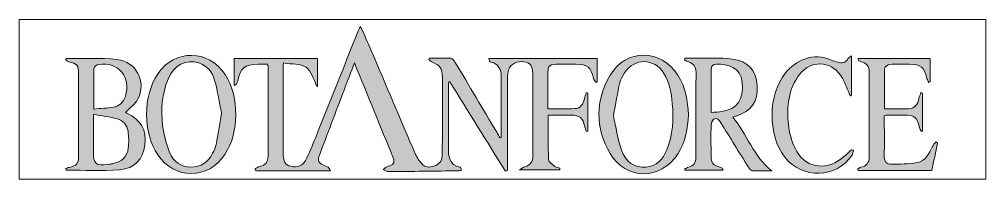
# Model space of a CAD drawing. Extents: x 5.6 to 13.6, y 4.73 to 6.06.
import ezdxf

# ---------------------------------------------------------------- set-up
doc = ezdxf.new("R2010")
doc.units = 0
doc.header["$MEASUREMENT"] = 0
doc.layers.add('Layer 1', color=7, linetype='Continuous', lineweight=0)

msp = doc.modelspace()

# ---------------------------------------------------------------- hatches: boundary and pattern name
at = {"layer": 'Layer 1', "true_color": 0x000000, "transparency": 33554687}
h = msp.add_hatch(color=18, dxfattribs=at)
h.dxf.hatch_style = 2
edge = h.paths.add_edge_path()
edge.add_spline(control_points=[(7.6543, 5.6901), (7.6278, 5.6901), (7.6029, 5.6905), (7.5781, 5.6901), (7.4648, 5.6879), (7.4331, 5.661), (7.4079, 5.5493), (7.4046, 5.5346), (7.3948, 5.5213), (7.3779, 5.5137), (7.3779, 5.5878), (7.3779, 5.6619), (7.3779, 5.7382), (7.6102, 5.7382), (7.8362, 5.7382), (8.0676, 5.7382), (8.0676, 5.662), (8.0676, 5.5873), (8.0676, 5.5026), (8.0345, 5.5641), (8.0183, 5.6346), (7.9746, 5.6642), (7.9278, 5.6958), (7.855, 5.6888), (7.7863, 5.6999), (7.7848, 5.6721), (7.7832, 5.6563), (7.7832, 5.6405), (7.7831, 5.4221), (7.7831, 5.2037), (7.7832, 4.9853), (7.7832, 4.9687), (7.7844, 4.952), (7.7852, 4.9354), (7.7874, 4.8924), (7.7986, 4.8574), (7.8486, 4.8469), (7.8986, 4.8364), (7.9455, 4.8488), (7.9689, 4.8942), (8.0009, 4.9562), (8.0272, 5.0212), (8.0533, 5.086), (8.1701, 5.3763), (8.286, 5.667), (8.4024, 5.9575), (8.4071, 5.9692), (8.4139, 5.9801), (8.4251, 6.0018), (8.4564, 5.9314), (8.4845, 5.8704), (8.5109, 5.8087), (8.6338, 5.5209), (8.7559, 5.2328), (8.8797, 4.9453), (8.8912, 4.9186), (8.9101, 4.8942), (8.9291, 4.8716), (8.9568, 4.8386), (8.9926, 4.8348), (9.0328, 4.8484), (9.0739, 4.8624), (9.0978, 4.8899), (9.0997, 4.9323), (9.1024, 4.9939), (9.102, 5.0556), (9.1021, 5.1173), (9.1023, 5.2723), (9.1022, 5.4274), (9.1021, 5.5824), (9.1021, 5.6558), (9.0827, 5.6834), (9.0151, 5.7089), (9.0058, 5.7124), (8.9984, 5.7212), (8.9902, 5.7275), (8.9919, 5.7317), (8.9936, 5.736), (8.9953, 5.7402), (9.0546, 5.7402), (9.1142, 5.7424), (9.1733, 5.7386), (9.1862, 5.7378), (9.2008, 5.7177), (9.2093, 5.7034), (9.3241, 5.512), (9.4378, 5.32), (9.5519, 5.1282), (9.5612, 5.1125), (9.5712, 5.0973), (9.5809, 5.0818), (9.5845, 5.0843), (9.589, 5.0859), (9.589, 5.0875), (9.5895, 5.2542), (9.5902, 5.4209), (9.5894, 5.5876), (9.5891, 5.6457), (9.5687, 5.6918), (9.5051, 5.7073), (9.4957, 5.7096), (9.4884, 5.7205), (9.4855, 5.7371), (9.7828, 5.7371), (10.0801, 5.7371), (10.3833, 5.7371), (10.3833, 5.6736), (10.3833, 5.6096), (10.3833, 5.5457), (10.3805, 5.5432), (10.3777, 5.5407), (10.3749, 5.5382), (10.3673, 5.5497), (10.3558, 5.5602), (10.3527, 5.5727), (10.3295, 5.6678), (10.3059, 5.6882), (10.209, 5.6898), (10.1456, 5.6908), (10.0821, 5.6924), (10.019, 5.6885), (10.0037, 5.6875), (9.9771, 5.6667), (9.9767, 5.6543), (9.9734, 5.5448), (9.9748, 5.4352), (9.9748, 5.3223), (10.0519, 5.3223), (10.1248, 5.3197), (10.1975, 5.3232), (10.2457, 5.3255), (10.2693, 5.3595), (10.2781, 5.4052), (10.2813, 5.422), (10.2882, 5.4379), (10.2934, 5.4543), (10.298, 5.453), (10.3026, 5.4518), (10.3072, 5.4506), (10.3072, 5.3465), (10.3072, 5.2424), (10.3072, 5.1383), (10.3031, 5.1372), (10.2991, 5.136), (10.295, 5.1349), (10.2901, 5.148), (10.2834, 5.1607), (10.2806, 5.1742), (10.2653, 5.2471), (10.2393, 5.2692), (10.164, 5.2699), (10.1027, 5.2703), (10.0414, 5.27), (9.9793, 5.27), (9.9793, 5.1444), (9.9768, 5.0233), (9.9817, 4.9024), (9.9826, 4.8824), (10.0142, 4.862), (10.0345, 4.8453), (10.0451, 4.8366), (10.062, 4.8356), (10.076, 4.8311), (10.0753, 4.8266), (10.0746, 4.8221), (10.0739, 4.8175), (9.968, 4.8175), (9.862, 4.8175), (9.7403, 4.8175), (9.7618, 4.8307), (9.772, 4.8408), (9.784, 4.8437), (9.8323, 4.8555), (9.8515, 4.8857), (9.8514, 4.9344), (9.8506, 5.1611), (9.8515, 5.3878), (9.8507, 5.6146), (9.8505, 5.6762), (9.8294, 5.7013), (9.7774, 5.7101), (9.7234, 5.7192), (9.6664, 5.6912), (9.6506, 5.6442), (9.6434, 5.6227), (9.6411, 5.5986), (9.641, 5.5756), (9.6403, 5.3389), (9.6404, 5.1021), (9.6403, 4.8654), (9.6403, 4.8478), (9.6403, 4.8302), (9.6403, 4.8126), (9.6348, 4.8105), (9.6293, 4.8084), (9.6238, 4.8062), (9.4705, 5.0527), (9.3172, 5.2991), (9.1638, 5.5455), (9.1608, 5.5446), (9.1577, 5.5437), (9.1546, 5.5428), (9.1538, 5.5288), (9.1523, 5.5148), (9.1523, 5.5008), (9.1521, 5.3357), (9.1523, 5.1707), (9.1521, 5.0056), (9.152, 4.9309), (9.1562, 4.8592), (9.2496, 4.8387), (9.2542, 4.8377), (9.2564, 4.8261), (9.2619, 4.8151), (9.2503, 4.8128), (9.2429, 4.8101), (9.2356, 4.81), (9.0426, 4.8074), (8.8497, 4.8046), (8.6568, 4.8034), (8.6419, 4.8033), (8.6269, 4.8144), (8.6119, 4.8203), (8.6253, 4.8295), (8.6376, 4.8436), (8.6524, 4.847), (8.6932, 4.8564), (8.7115, 4.8761), (8.6945, 4.9179), (8.5901, 5.1735), (8.4855, 5.429), (8.3746, 5.7003), (8.3464, 5.6273), (8.3235, 5.5685), (8.301, 5.5095), (8.2323, 5.329), (8.1639, 5.1484), (8.0949, 4.968), (8.0624, 4.883), (8.0657, 4.8761), (8.1514, 4.8436), (8.1612, 4.8399), (8.1662, 4.8232), (8.1758, 4.8089), (7.9628, 4.8089), (7.7604, 4.8089), (7.5581, 4.8089), (7.5562, 4.8143), (7.5544, 4.8198), (7.5525, 4.8252), (7.5652, 4.8323), (7.5771, 4.8431), (7.5907, 4.8459), (7.6373, 4.8557), (7.6596, 4.8838), (7.6597, 4.9301), (7.6598, 5.1785), (7.6597, 5.4269), (7.6595, 5.6753), (7.6595, 5.6783), (7.6574, 5.6813), (7.6543, 5.6901)], knot_values=[0, 0, 0, 0, 1, 1, 1, 2, 2, 2, 3, 3, 3, 4, 4, 4, 5, 5, 5, 6, 6, 6, 7, 7, 7, 8, 8, 8, 9, 9, 9, 10, 10, 10, 11, 11, 11, 12, 12, 12, 13, 13, 13, 14, 14, 14, 15, 15, 15, 16, 16, 16, 17, 17, 17, 18, 18, 18, 19, 19, 19, 20, 20, 20, 21, 21, 21, 22, 22, 22, 23, 23, 23, 24, 24, 24, 25, 25, 25, 26, 26, 26, 27, 27, 27, 28, 28, 28, 29, 29, 29, 30, 30, 30, 31, 31, 31, 32, 32, 32, 33, 33, 33, 34, 34, 34, 35, 35, 35, 36, 36, 36, 37, 37, 37, 38, 38, 38, 39, 39, 39, 40, 40, 40, 41, 41, 41, 42, 42, 42, 43, 43, 43, 44, 44, 44, 45, 45, 45, 46, 46, 46, 47, 47, 47, 48, 48, 48, 49, 49, 49, 50, 50, 50, 51, 51, 51, 52, 52, 52, 53, 53, 53, 54, 54, 54, 55, 55, 55, 56, 56, 56, 57, 57, 57, 58, 58, 58, 59, 59, 59, 60, 60, 60, 61, 61, 61, 62, 62, 62, 63, 63, 63, 64, 64, 64, 65, 65, 65, 66, 66, 66, 67, 67, 67, 68, 68, 68, 69, 69, 69, 70, 70, 70, 71, 71, 71, 72, 72, 72, 73, 73, 73, 74, 74, 74, 75, 75, 75, 76, 76, 76, 77, 77, 77, 78, 78, 78, 79, 79, 79, 80, 80, 80, 81, 81, 81, 82, 82, 82, 83, 83, 83, 84, 84, 84, 85, 85, 85, 86, 86, 86, 87, 87, 87, 87], degree=3, periodic=0)
h = msp.add_hatch(color=18, dxfattribs=at)
h.dxf.hatch_style = 2
edge = h.paths.add_edge_path()
edge.add_spline(control_points=[(7.2735, 5.2854), (7.2562, 5.3711), (7.2423, 5.4664), (7.2166, 5.5585), (7.1983, 5.624), (7.1548, 5.6767), (7.086, 5.7001), (6.9808, 5.7359), (6.8799, 5.6841), (6.8313, 5.5663), (6.7806, 5.4434), (6.7691, 5.3137), (6.7866, 5.1837), (6.7968, 5.1072), (6.8166, 5.0301), (6.8453, 4.9585), (6.8749, 4.8845), (6.9366, 4.8412), (7.021, 4.8405), (7.1052, 4.8399), (7.1621, 4.8833), (7.2001, 4.9546), (7.2125, 4.978), (7.2253, 5.0026), (7.2302, 5.0282), (7.2459, 5.1095), (7.258, 5.1915), (7.2735, 5.2854)], knot_values=[0, 0, 0, 0, 1, 1, 1, 2, 2, 2, 3, 3, 3, 4, 4, 4, 5, 5, 5, 6, 6, 6, 7, 7, 7, 8, 8, 8, 9, 9, 9, 9], degree=3, periodic=0)
edge = h.paths.add_edge_path()
edge.add_spline(control_points=[(7.392, 5.27), (7.3901, 5.1547), (7.3673, 5.0434), (7.3017, 4.9443), (7.1638, 4.7359), (6.8852, 4.7348), (6.7453, 4.9417), (6.6227, 5.1229), (6.6233, 5.4306), (6.7465, 5.6106), (6.8875, 5.8164), (7.1664, 5.8137), (7.3029, 5.6045), (7.3687, 5.5036), (7.3912, 5.3904), (7.392, 5.27)], knot_values=[0, 0, 0, 0, 1, 1, 1, 2, 2, 2, 3, 3, 3, 4, 4, 4, 5, 5, 5, 5], degree=3, periodic=0)
h = msp.add_hatch(color=18, dxfattribs=at)
h.dxf.hatch_style = 2
edge = h.paths.add_edge_path()
edge.add_spline(control_points=[(10.5183, 5.2651), (10.5388, 5.1737), (10.5529, 5.0745), (10.5842, 4.981), (10.6176, 4.8811), (10.6952, 4.8343), (10.7853, 4.8409), (10.8764, 4.8476), (10.9289, 4.9051), (10.9608, 4.9836), (11.0109, 5.1067), (11.0169, 5.236), (11.0057, 5.3666), (10.9983, 5.4533), (10.9839, 5.5388), (10.9365, 5.6141), (10.8563, 5.7415), (10.6934, 5.7441), (10.6098, 5.6189), (10.5934, 5.5943), (10.5777, 5.5668), (10.5713, 5.5385), (10.5518, 5.4513), (10.5369, 5.3632), (10.5183, 5.2651)], knot_values=[0, 0, 0, 0, 1, 1, 1, 2, 2, 2, 3, 3, 3, 4, 4, 4, 5, 5, 5, 6, 6, 6, 7, 7, 7, 8, 8, 8, 8], degree=3, periodic=0)
edge = h.paths.add_edge_path()
edge.add_spline(control_points=[(11.1395, 5.2736), (11.134, 5.1585), (11.1148, 5.0497), (11.0533, 4.9522), (10.9144, 4.7319), (10.6211, 4.7289), (10.4901, 4.9538), (10.3667, 5.1655), (10.3671, 5.3885), (10.4917, 5.5995), (10.6226, 5.8213), (10.9142, 5.8175), (11.0524, 5.5998), (11.1161, 5.4995), (11.1349, 5.3872), (11.1395, 5.2736)], knot_values=[0, 0, 0, 0, 1, 1, 1, 2, 2, 2, 3, 3, 3, 4, 4, 4, 5, 5, 5, 5], degree=3, periodic=0)
h = msp.add_hatch(color=18, dxfattribs=at)
h.dxf.hatch_style = 2
edge = h.paths.add_edge_path()
edge.add_spline(control_points=[(12.5046, 4.9804), (12.5014, 4.9669), (12.5018, 4.9509), (12.4945, 4.9402), (12.363, 4.7471), (12.0825, 4.7385), (11.9372, 4.9225), (11.7932, 5.1049), (11.797, 5.439), (11.9436, 5.6194), (12.0249, 5.7194), (12.1754, 5.7925), (12.3229, 5.7235), (12.3394, 5.7158), (12.3575, 5.7117), (12.375, 5.7063), (12.4105, 5.6951), (12.4406, 5.6985), (12.4597, 5.7359), (12.4632, 5.7427), (12.4727, 5.7463), (12.49, 5.7593), (12.49, 5.6426), (12.49, 5.5373), (12.49, 5.432), (12.4864, 5.4308), (12.4827, 5.4295), (12.4791, 5.4283), (12.4733, 5.4419), (12.468, 5.4556), (12.4618, 5.469), (12.4415, 5.5125), (12.4267, 5.5599), (12.3995, 5.5986), (12.3137, 5.7203), (12.1493, 5.7245), (12.0591, 5.6061), (11.9659, 5.4836), (11.9524, 5.3386), (11.9668, 5.1921), (11.9734, 5.1257), (11.9928, 5.0572), (12.0216, 4.9969), (12.0974, 4.8383), (12.2662, 4.8027), (12.4059, 4.9103), (12.4348, 4.9325), (12.4608, 4.9585), (12.4881, 4.9828), (12.4936, 4.982), (12.4991, 4.9812), (12.5046, 4.9804)], knot_values=[0, 0, 0, 0, 1, 1, 1, 2, 2, 2, 3, 3, 3, 4, 4, 4, 5, 5, 5, 6, 6, 6, 7, 7, 7, 8, 8, 8, 9, 9, 9, 10, 10, 10, 11, 11, 11, 12, 12, 12, 13, 13, 13, 14, 14, 14, 15, 15, 15, 16, 16, 16, 17, 17, 17, 17], degree=3, periodic=0)
h = msp.add_hatch(color=18, dxfattribs=at)
h.dxf.hatch_style = 2
edge = h.paths.add_edge_path()
edge.add_spline(control_points=[(6.2161, 5.3196), (6.2732, 5.3247), (6.3263, 5.326), (6.378, 5.3351), (6.4266, 5.3438), (6.4623, 5.3745), (6.4778, 5.4231), (6.5287, 5.5827), (6.4215, 5.7119), (6.2562, 5.6884), (6.2415, 5.6863), (6.2182, 5.6666), (6.2178, 5.6545), (6.2148, 5.5453), (6.2161, 5.436), (6.2161, 5.3196)], knot_values=[0, 0, 0, 0, 1, 1, 1, 2, 2, 2, 3, 3, 3, 4, 4, 4, 5, 5, 5, 5], degree=3, periodic=0)
edge = h.paths.add_edge_path()
edge.add_spline(control_points=[(6.2135, 5.2754), (6.2135, 5.166), (6.2135, 5.0681), (6.2135, 4.9703), (6.2136, 4.8641), (6.2299, 4.8497), (6.3366, 4.8622), (6.3481, 4.8635), (6.3595, 4.8664), (6.371, 4.8684), (6.445, 4.881), (6.493, 4.923), (6.5022, 4.998), (6.5078, 5.0434), (6.5063, 5.0908), (6.4997, 5.1361), (6.4922, 5.1873), (6.4586, 5.2263), (6.4091, 5.2396), (6.3477, 5.2561), (6.2836, 5.2631), (6.2135, 5.2754)], knot_values=[0, 0, 0, 0, 1, 1, 1, 2, 2, 2, 3, 3, 3, 4, 4, 4, 5, 5, 5, 6, 6, 6, 7, 7, 7, 7], degree=3, periodic=0)
edge = h.paths.add_edge_path()
edge.add_spline(control_points=[(5.9836, 4.8264), (5.993, 4.8305), (6.0021, 4.8363), (6.0119, 4.8385), (6.0755, 4.853), (6.0901, 4.8679), (6.0904, 4.9332), (6.0914, 5.1582), (6.0914, 5.3832), (6.0907, 5.6082), (6.0905, 5.6832), (6.0807, 5.6928), (6.0049, 5.7119), (5.997, 5.7139), (5.9905, 5.7211), (5.9835, 5.7258), (5.9871, 5.7321), (5.9886, 5.7371), (5.9902, 5.7371), (6.1297, 5.7355), (6.2703, 5.7433), (6.4086, 5.7291), (6.5683, 5.7128), (6.6534, 5.5473), (6.582, 5.4029), (6.5609, 5.3601), (6.5145, 5.3298), (6.4783, 5.2923), (6.4766, 5.2931), (6.4828, 5.2896), (6.4893, 5.2866), (6.6091, 5.2296), (6.654, 5.1499), (6.6381, 5.0223), (6.6234, 4.905), (6.5577, 4.8287), (6.4285, 4.8181), (6.2823, 4.806), (6.1343, 4.8153), (5.9871, 4.8153), (5.9859, 4.819), (5.9847, 4.8227), (5.9836, 4.8264)], knot_values=[0, 0, 0, 0, 1, 1, 1, 2, 2, 2, 3, 3, 3, 4, 4, 4, 5, 5, 5, 6, 6, 6, 7, 7, 7, 8, 8, 8, 9, 9, 9, 10, 10, 10, 11, 11, 11, 12, 12, 12, 13, 13, 13, 14, 14, 14, 14], degree=3, periodic=0)
h = msp.add_hatch(color=18, dxfattribs=at)
h.dxf.hatch_style = 2
edge = h.paths.add_edge_path()
edge.add_spline(control_points=[(11.3272, 5.2902), (11.3613, 5.2939), (11.389, 5.2965), (11.4165, 5.3001), (11.5445, 5.3168), (11.5986, 5.3977), (11.5843, 5.5393), (11.5714, 5.6664), (11.465, 5.6919), (11.3706, 5.6899), (11.3425, 5.6893), (11.3273, 5.6752), (11.3273, 5.6469), (11.327, 5.5308), (11.3272, 5.4147), (11.3272, 5.2902)], knot_values=[0, 0, 0, 0, 1, 1, 1, 2, 2, 2, 3, 3, 3, 4, 4, 4, 5, 5, 5, 5], degree=3, periodic=0)
edge = h.paths.add_edge_path()
edge.add_spline(control_points=[(11.8306, 4.8093), (11.7764, 4.8093), (11.7221, 4.8074), (11.668, 4.8108), (11.656, 4.8115), (11.6424, 4.8291), (11.6343, 4.842), (11.5582, 4.9632), (11.4825, 5.0848), (11.4082, 5.2072), (11.3935, 5.2313), (11.3756, 5.2499), (11.3498, 5.236), (11.3367, 5.229), (11.3276, 5.2033), (11.3272, 5.1858), (11.3251, 5.1042), (11.3253, 5.0224), (11.3275, 4.9408), (11.3296, 4.8646), (11.3351, 4.86), (11.4083, 4.8374), (11.4154, 4.8352), (11.4212, 4.8291), (11.4261, 4.8156), (11.3213, 4.8156), (11.2165, 4.8156), (11.1117, 4.8156), (11.1103, 4.8183), (11.1088, 4.821), (11.1073, 4.8238), (11.1182, 4.8293), (11.1286, 4.8368), (11.1401, 4.84), (11.1808, 4.8515), (11.2016, 4.8776), (11.2016, 4.9199), (11.2017, 5.1549), (11.2015, 5.3898), (11.202, 5.6248), (11.2021, 5.6698), (11.1812, 5.6963), (11.1385, 5.7082), (11.1271, 5.7113), (11.117, 5.7189), (11.1063, 5.7244), (11.1076, 5.7298), (11.1088, 5.7351), (11.1101, 5.7405), (11.1407, 5.7405), (11.1713, 5.741), (11.2019, 5.7404), (11.3017, 5.7386), (11.4025, 5.7445), (11.5011, 5.7325), (11.6351, 5.7162), (11.7019, 5.6382), (11.7095, 5.5118), (11.7173, 5.3833), (11.6613, 5.3036), (11.5337, 5.2621), (11.5274, 5.26), (11.5211, 5.2583), (11.5057, 5.2538), (11.6233, 5.112), (11.6774, 4.9291), (11.8306, 4.8093)], knot_values=[0, 0, 0, 0, 1, 1, 1, 2, 2, 2, 3, 3, 3, 4, 4, 4, 5, 5, 5, 6, 6, 6, 7, 7, 7, 8, 8, 8, 9, 9, 9, 10, 10, 10, 11, 11, 11, 12, 12, 12, 13, 13, 13, 14, 14, 14, 15, 15, 15, 16, 16, 16, 17, 17, 17, 18, 18, 18, 19, 19, 19, 20, 20, 20, 21, 21, 21, 22, 22, 22, 22], degree=3, periodic=0)
h = msp.add_hatch(color=18, dxfattribs=at)
h.dxf.hatch_style = 2
edge = h.paths.add_edge_path()
edge.add_spline(control_points=[(12.7609, 5.2639), (12.7609, 5.1493), (12.7616, 5.0362), (12.7606, 4.923), (12.7602, 4.8845), (12.7825, 4.8642), (12.8146, 4.8643), (12.8873, 4.8646), (12.9613, 4.8649), (13.0325, 4.8777), (13.1009, 4.8899), (13.1314, 4.9507), (13.1589, 5.0092), (13.1656, 5.0235), (13.1774, 5.0354), (13.1869, 5.0484), (13.192, 5.0454), (13.1972, 5.0424), (13.2023, 5.0394), (13.1861, 4.9638), (13.1699, 4.8883), (13.1538, 4.8129), (12.9476, 4.8129), (12.7454, 4.8129), (12.5433, 4.8129), (12.5417, 4.8164), (12.5402, 4.8199), (12.5386, 4.8234), (12.5476, 4.829), (12.5559, 4.8378), (12.5655, 4.8396), (12.6116, 4.8483), (12.6359, 4.8744), (12.6359, 4.9218), (12.636, 5.155), (12.636, 5.3883), (12.6358, 5.6215), (12.6358, 5.6716), (12.6134, 5.7034), (12.5612, 5.7113), (12.553, 5.7125), (12.546, 5.7217), (12.5427, 5.7367), (12.741, 5.7367), (12.9393, 5.7367), (13.1415, 5.7367), (13.1415, 5.6719), (13.1415, 5.6081), (13.1415, 5.5443), (13.1377, 5.5428), (13.134, 5.5412), (13.1303, 5.5397), (13.124, 5.5516), (13.115, 5.5627), (13.112, 5.5754), (13.0898, 5.666), (13.0638, 5.688), (12.9705, 5.6898), (12.9155, 5.6908), (12.8603, 5.6927), (12.8057, 5.6884), (12.7902, 5.6872), (12.7639, 5.6663), (12.7635, 5.6537), (12.7602, 5.5443), (12.7616, 5.4348), (12.7616, 5.3219), (12.8318, 5.3219), (12.8981, 5.3197), (12.9641, 5.3226), (13.0152, 5.3249), (13.0386, 5.3598), (13.0475, 5.4074), (13.0506, 5.4237), (13.0581, 5.4391), (13.0635, 5.455), (13.0682, 5.4536), (13.073, 5.4523), (13.0777, 5.4509), (13.0777, 5.3466), (13.0777, 5.2423), (13.0777, 5.138), (13.0739, 5.1367), (13.07, 5.1354), (13.0661, 5.1341), (13.061, 5.1449), (13.0536, 5.1553), (13.051, 5.1667), (13.0304, 5.2548), (13.0123, 5.2697), (12.921, 5.2699), (12.8727, 5.27), (12.8243, 5.2695), (12.7761, 5.2691), (12.773, 5.2691), (12.77, 5.2671), (12.7609, 5.2639)], knot_values=[0, 0, 0, 0, 1, 1, 1, 2, 2, 2, 3, 3, 3, 4, 4, 4, 5, 5, 5, 6, 6, 6, 7, 7, 7, 8, 8, 8, 9, 9, 9, 10, 10, 10, 11, 11, 11, 12, 12, 12, 13, 13, 13, 14, 14, 14, 15, 15, 15, 16, 16, 16, 17, 17, 17, 18, 18, 18, 19, 19, 19, 20, 20, 20, 21, 21, 21, 22, 22, 22, 23, 23, 23, 24, 24, 24, 25, 25, 25, 26, 26, 26, 27, 27, 27, 28, 28, 28, 29, 29, 29, 30, 30, 30, 31, 31, 31, 32, 32, 32, 32], degree=3, periodic=0)

# ---------------------------------------------------------------- linework, layer by layer
at = {"layer": 'Layer 1'}
for points, knots in [([(5.6, 4.74), (5.6, 5.1798), (5.6, 5.6195), (5.6, 6.06), (8.2657, 6.06), (10.932, 6.06), (13.6, 6.06), (13.6, 5.6205), (13.6, 5.1802), (13.6, 4.74), (10.9339, 4.74), (8.2672, 4.74), (5.6, 4.74)], [0, 0, 0, 0, 1, 1, 1, 2, 2, 2, 3, 3, 3, 4, 4, 4, 4]), ([(7.6543, 5.6901), (7.6574, 5.6813), (7.6595, 5.6783), (7.6595, 5.6753), (7.6597, 5.4269), (7.6598, 5.1785), (7.6597, 4.9301), (7.6596, 4.8838), (7.6373, 4.8557), (7.5907, 4.8459), (7.5771, 4.8431), (7.5652, 4.8323), (7.5525, 4.8252), (7.5544, 4.8198), (7.5562, 4.8143), (7.5581, 4.8089), (7.7604, 4.8089), (7.9628, 4.8089), (8.1758, 4.8089), (8.1662, 4.8232), (8.1612, 4.8399), (8.1514, 4.8436), (8.0657, 4.8761), (8.0624, 4.883), (8.0949, 4.968), (8.1639, 5.1484), (8.2323, 5.329), (8.301, 5.5095), (8.3235, 5.5685), (8.3464, 5.6273), (8.3746, 5.7003), (8.4855, 5.429), (8.5901, 5.1735), (8.6945, 4.9179), (8.7115, 4.8761), (8.6932, 4.8564), (8.6524, 4.847), (8.6376, 4.8436), (8.6253, 4.8295), (8.6119, 4.8203), (8.6269, 4.8144), (8.6419, 4.8033), (8.6568, 4.8034), (8.8497, 4.8046), (9.0426, 4.8074), (9.2356, 4.81), (9.2429, 4.8101), (9.2503, 4.8128), (9.2619, 4.8151), (9.2564, 4.8261), (9.2542, 4.8377), (9.2496, 4.8387), (9.1562, 4.8592), (9.152, 4.9309), (9.1521, 5.0056), (9.1523, 5.1707), (9.1521, 5.3357), (9.1523, 5.5008), (9.1523, 5.5148), (9.1538, 5.5288), (9.1546, 5.5428), (9.1577, 5.5437), (9.1608, 5.5446), (9.1638, 5.5455), (9.3172, 5.2991), (9.4705, 5.0527), (9.6238, 4.8062), (9.6293, 4.8084), (9.6348, 4.8105), (9.6403, 4.8126), (9.6403, 4.8302), (9.6403, 4.8478), (9.6403, 4.8654), (9.6404, 5.1021), (9.6403, 5.3389), (9.641, 5.5756), (9.6411, 5.5986), (9.6434, 5.6227), (9.6506, 5.6442), (9.6664, 5.6912), (9.7234, 5.7192), (9.7774, 5.7101), (9.8294, 5.7013), (9.8505, 5.6762), (9.8507, 5.6146), (9.8515, 5.3878), (9.8506, 5.1611), (9.8514, 4.9344), (9.8515, 4.8857), (9.8323, 4.8555), (9.784, 4.8437), (9.772, 4.8408), (9.7618, 4.8307), (9.7403, 4.8175), (9.862, 4.8175), (9.968, 4.8175), (10.0739, 4.8175), (10.0746, 4.8221), (10.0753, 4.8266), (10.076, 4.8311), (10.062, 4.8356), (10.0451, 4.8366), (10.0345, 4.8453), (10.0142, 4.862), (9.9826, 4.8824), (9.9817, 4.9024), (9.9768, 5.0233), (9.9793, 5.1444), (9.9793, 5.27), (10.0414, 5.27), (10.1027, 5.2703), (10.164, 5.2699), (10.2393, 5.2692), (10.2653, 5.2471), (10.2806, 5.1742), (10.2834, 5.1607), (10.2901, 5.148), (10.295, 5.1349), (10.2991, 5.136), (10.3031, 5.1372), (10.3072, 5.1383), (10.3072, 5.2424), (10.3072, 5.3465), (10.3072, 5.4506), (10.3026, 5.4518), (10.298, 5.453), (10.2934, 5.4543), (10.2882, 5.4379), (10.2813, 5.422), (10.2781, 5.4052), (10.2693, 5.3595), (10.2457, 5.3255), (10.1975, 5.3232), (10.1248, 5.3197), (10.0519, 5.3223), (9.9748, 5.3223), (9.9748, 5.4352), (9.9734, 5.5448), (9.9767, 5.6543), (9.9771, 5.6667), (10.0037, 5.6875), (10.019, 5.6885), (10.0821, 5.6924), (10.1456, 5.6908), (10.209, 5.6898), (10.3059, 5.6882), (10.3295, 5.6678), (10.3527, 5.5727), (10.3558, 5.5602), (10.3673, 5.5497), (10.3749, 5.5382), (10.3777, 5.5407), (10.3805, 5.5432), (10.3833, 5.5457), (10.3833, 5.6096), (10.3833, 5.6736), (10.3833, 5.7371), (10.0801, 5.7371), (9.7828, 5.7371), (9.4855, 5.7371), (9.4884, 5.7205), (9.4957, 5.7096), (9.5051, 5.7073), (9.5687, 5.6918), (9.5891, 5.6457), (9.5894, 5.5876), (9.5902, 5.4209), (9.5895, 5.2542), (9.589, 5.0875), (9.589, 5.0859), (9.5845, 5.0843), (9.5809, 5.0818), (9.5712, 5.0973), (9.5612, 5.1125), (9.5519, 5.1282), (9.4378, 5.32), (9.3241, 5.512), (9.2093, 5.7034), (9.2008, 5.7177), (9.1862, 5.7378), (9.1733, 5.7386), (9.1142, 5.7424), (9.0546, 5.7402), (8.9953, 5.7402), (8.9936, 5.736), (8.9919, 5.7317), (8.9902, 5.7275), (8.9984, 5.7212), (9.0058, 5.7124), (9.0151, 5.7089), (9.0827, 5.6834), (9.1021, 5.6558), (9.1021, 5.5824), (9.1022, 5.4274), (9.1023, 5.2723), (9.1021, 5.1173), (9.102, 5.0556), (9.1024, 4.9939), (9.0997, 4.9323), (9.0978, 4.8899), (9.0739, 4.8624), (9.0328, 4.8484), (8.9926, 4.8348), (8.9568, 4.8386), (8.9291, 4.8716), (8.9101, 4.8942), (8.8912, 4.9186), (8.8797, 4.9453), (8.7559, 5.2328), (8.6338, 5.5209), (8.5109, 5.8087), (8.4845, 5.8704), (8.4564, 5.9314), (8.4251, 6.0018), (8.4139, 5.9801), (8.4071, 5.9692), (8.4024, 5.9575), (8.286, 5.667), (8.1701, 5.3763), (8.0533, 5.086), (8.0272, 5.0212), (8.0009, 4.9562), (7.9689, 4.8942), (7.9455, 4.8488), (7.8986, 4.8364), (7.8486, 4.8469), (7.7986, 4.8574), (7.7874, 4.8924), (7.7852, 4.9354), (7.7844, 4.952), (7.7832, 4.9687), (7.7832, 4.9853), (7.7831, 5.2037), (7.7831, 5.4221), (7.7832, 5.6405), (7.7832, 5.6563), (7.7848, 5.6721), (7.7863, 5.6999), (7.855, 5.6888), (7.9278, 5.6958), (7.9746, 5.6642), (8.0183, 5.6346), (8.0345, 5.5641), (8.0676, 5.5026), (8.0676, 5.5873), (8.0676, 5.662), (8.0676, 5.7382), (7.8362, 5.7382), (7.6102, 5.7382), (7.3779, 5.7382), (7.3779, 5.6619), (7.3779, 5.5878), (7.3779, 5.5137), (7.3948, 5.5213), (7.4046, 5.5346), (7.4079, 5.5493), (7.4331, 5.661), (7.4648, 5.6879), (7.5781, 5.6901), (7.6029, 5.6905), (7.6278, 5.6901), (7.6543, 5.6901)], [0, 0, 0, 0, 1, 1, 1, 2, 2, 2, 3, 3, 3, 4, 4, 4, 5, 5, 5, 6, 6, 6, 7, 7, 7, 8, 8, 8, 9, 9, 9, 10, 10, 10, 11, 11, 11, 12, 12, 12, 13, 13, 13, 14, 14, 14, 15, 15, 15, 16, 16, 16, 17, 17, 17, 18, 18, 18, 19, 19, 19, 20, 20, 20, 21, 21, 21, 22, 22, 22, 23, 23, 23, 24, 24, 24, 25, 25, 25, 26, 26, 26, 27, 27, 27, 28, 28, 28, 29, 29, 29, 30, 30, 30, 31, 31, 31, 32, 32, 32, 33, 33, 33, 34, 34, 34, 35, 35, 35, 36, 36, 36, 37, 37, 37, 38, 38, 38, 39, 39, 39, 40, 40, 40, 41, 41, 41, 42, 42, 42, 43, 43, 43, 44, 44, 44, 45, 45, 45, 46, 46, 46, 47, 47, 47, 48, 48, 48, 49, 49, 49, 50, 50, 50, 51, 51, 51, 52, 52, 52, 53, 53, 53, 54, 54, 54, 55, 55, 55, 56, 56, 56, 57, 57, 57, 58, 58, 58, 59, 59, 59, 60, 60, 60, 61, 61, 61, 62, 62, 62, 63, 63, 63, 64, 64, 64, 65, 65, 65, 66, 66, 66, 67, 67, 67, 68, 68, 68, 69, 69, 69, 70, 70, 70, 71, 71, 71, 72, 72, 72, 73, 73, 73, 74, 74, 74, 75, 75, 75, 76, 76, 76, 77, 77, 77, 78, 78, 78, 79, 79, 79, 80, 80, 80, 81, 81, 81, 82, 82, 82, 83, 83, 83, 84, 84, 84, 85, 85, 85, 86, 86, 86, 87, 87, 87, 87]), ([(7.6543, 5.6901), (7.6278, 5.6901), (7.6029, 5.6905), (7.5781, 5.6901), (7.4648, 5.6879), (7.4331, 5.661), (7.4079, 5.5493), (7.4046, 5.5346), (7.3948, 5.5213), (7.3779, 5.5137), (7.3779, 5.5878), (7.3779, 5.6619), (7.3779, 5.7382), (7.6102, 5.7382), (7.8362, 5.7382), (8.0676, 5.7382), (8.0676, 5.662), (8.0676, 5.5873), (8.0676, 5.5026), (8.0345, 5.5641), (8.0183, 5.6346), (7.9746, 5.6642), (7.9278, 5.6958), (7.855, 5.6888), (7.7863, 5.6999), (7.7848, 5.6721), (7.7832, 5.6563), (7.7832, 5.6405), (7.7831, 5.4221), (7.7831, 5.2037), (7.7832, 4.9853), (7.7832, 4.9687), (7.7844, 4.952), (7.7852, 4.9354), (7.7874, 4.8924), (7.7986, 4.8574), (7.8486, 4.8469), (7.8986, 4.8364), (7.9455, 4.8488), (7.9689, 4.8942), (8.0009, 4.9562), (8.0272, 5.0212), (8.0533, 5.086), (8.1701, 5.3763), (8.286, 5.667), (8.4024, 5.9575), (8.4071, 5.9692), (8.4139, 5.9801), (8.4251, 6.0018), (8.4564, 5.9314), (8.4845, 5.8704), (8.5109, 5.8087), (8.6338, 5.5209), (8.7559, 5.2328), (8.8797, 4.9453), (8.8912, 4.9186), (8.9101, 4.8942), (8.9291, 4.8716), (8.9568, 4.8386), (8.9926, 4.8348), (9.0328, 4.8484), (9.0739, 4.8624), (9.0978, 4.8899), (9.0997, 4.9323), (9.1024, 4.9939), (9.102, 5.0556), (9.1021, 5.1173), (9.1023, 5.2723), (9.1022, 5.4274), (9.1021, 5.5824), (9.1021, 5.6558), (9.0827, 5.6834), (9.0151, 5.7089), (9.0058, 5.7124), (8.9984, 5.7212), (8.9902, 5.7275), (8.9919, 5.7317), (8.9936, 5.736), (8.9953, 5.7402), (9.0546, 5.7402), (9.1142, 5.7424), (9.1733, 5.7386), (9.1862, 5.7378), (9.2008, 5.7177), (9.2093, 5.7034), (9.3241, 5.512), (9.4378, 5.32), (9.5519, 5.1282), (9.5612, 5.1125), (9.5712, 5.0973), (9.5809, 5.0818), (9.5845, 5.0843), (9.589, 5.0859), (9.589, 5.0875), (9.5895, 5.2542), (9.5902, 5.4209), (9.5894, 5.5876), (9.5891, 5.6457), (9.5687, 5.6918), (9.5051, 5.7073), (9.4957, 5.7096), (9.4884, 5.7205), (9.4855, 5.7371), (9.7828, 5.7371), (10.0801, 5.7371), (10.3833, 5.7371), (10.3833, 5.6736), (10.3833, 5.6096), (10.3833, 5.5457), (10.3805, 5.5432), (10.3777, 5.5407), (10.3749, 5.5382), (10.3673, 5.5497), (10.3558, 5.5602), (10.3527, 5.5727), (10.3295, 5.6678), (10.3059, 5.6882), (10.209, 5.6898), (10.1456, 5.6908), (10.0821, 5.6924), (10.019, 5.6885), (10.0037, 5.6875), (9.9771, 5.6667), (9.9767, 5.6543), (9.9734, 5.5448), (9.9748, 5.4352), (9.9748, 5.3223), (10.0519, 5.3223), (10.1248, 5.3197), (10.1975, 5.3232), (10.2457, 5.3255), (10.2693, 5.3595), (10.2781, 5.4052), (10.2813, 5.422), (10.2882, 5.4379), (10.2934, 5.4543), (10.298, 5.453), (10.3026, 5.4518), (10.3072, 5.4506), (10.3072, 5.3465), (10.3072, 5.2424), (10.3072, 5.1383), (10.3031, 5.1372), (10.2991, 5.136), (10.295, 5.1349), (10.2901, 5.148), (10.2834, 5.1607), (10.2806, 5.1742), (10.2653, 5.2471), (10.2393, 5.2692), (10.164, 5.2699), (10.1027, 5.2703), (10.0414, 5.27), (9.9793, 5.27), (9.9793, 5.1444), (9.9768, 5.0233), (9.9817, 4.9024), (9.9826, 4.8824), (10.0142, 4.862), (10.0345, 4.8453), (10.0451, 4.8366), (10.062, 4.8356), (10.076, 4.8311), (10.0753, 4.8266), (10.0746, 4.8221), (10.0739, 4.8175), (9.968, 4.8175), (9.862, 4.8175), (9.7403, 4.8175), (9.7618, 4.8307), (9.772, 4.8408), (9.784, 4.8437), (9.8323, 4.8555), (9.8515, 4.8857), (9.8514, 4.9344), (9.8506, 5.1611), (9.8515, 5.3878), (9.8507, 5.6146), (9.8505, 5.6762), (9.8294, 5.7013), (9.7774, 5.7101), (9.7234, 5.7192), (9.6664, 5.6912), (9.6506, 5.6442), (9.6434, 5.6227), (9.6411, 5.5986), (9.641, 5.5756), (9.6403, 5.3389), (9.6404, 5.1021), (9.6403, 4.8654), (9.6403, 4.8478), (9.6403, 4.8302), (9.6403, 4.8126), (9.6348, 4.8105), (9.6293, 4.8084), (9.6238, 4.8062), (9.4705, 5.0527), (9.3172, 5.2991), (9.1638, 5.5455), (9.1608, 5.5446), (9.1577, 5.5437), (9.1546, 5.5428), (9.1538, 5.5288), (9.1523, 5.5148), (9.1523, 5.5008), (9.1521, 5.3357), (9.1523, 5.1707), (9.1521, 5.0056), (9.152, 4.9309), (9.1562, 4.8592), (9.2496, 4.8387), (9.2542, 4.8377), (9.2564, 4.8261), (9.2619, 4.8151), (9.2503, 4.8128), (9.2429, 4.8101), (9.2356, 4.81), (9.0426, 4.8074), (8.8497, 4.8046), (8.6568, 4.8034), (8.6419, 4.8033), (8.6269, 4.8144), (8.6119, 4.8203), (8.6253, 4.8295), (8.6376, 4.8436), (8.6524, 4.847), (8.6932, 4.8564), (8.7115, 4.8761), (8.6945, 4.9179), (8.5901, 5.1735), (8.4855, 5.429), (8.3746, 5.7003), (8.3464, 5.6273), (8.3235, 5.5685), (8.301, 5.5095), (8.2323, 5.329), (8.1639, 5.1484), (8.0949, 4.968), (8.0624, 4.883), (8.0657, 4.8761), (8.1514, 4.8436), (8.1612, 4.8399), (8.1662, 4.8232), (8.1758, 4.8089), (7.9628, 4.8089), (7.7604, 4.8089), (7.5581, 4.8089), (7.5562, 4.8143), (7.5544, 4.8198), (7.5525, 4.8252), (7.5652, 4.8323), (7.5771, 4.8431), (7.5907, 4.8459), (7.6373, 4.8557), (7.6596, 4.8838), (7.6597, 4.9301), (7.6598, 5.1785), (7.6597, 5.4269), (7.6595, 5.6753), (7.6595, 5.6783), (7.6574, 5.6813), (7.6543, 5.6901)], [0, 0, 0, 0, 1, 1, 1, 2, 2, 2, 3, 3, 3, 4, 4, 4, 5, 5, 5, 6, 6, 6, 7, 7, 7, 8, 8, 8, 9, 9, 9, 10, 10, 10, 11, 11, 11, 12, 12, 12, 13, 13, 13, 14, 14, 14, 15, 15, 15, 16, 16, 16, 17, 17, 17, 18, 18, 18, 19, 19, 19, 20, 20, 20, 21, 21, 21, 22, 22, 22, 23, 23, 23, 24, 24, 24, 25, 25, 25, 26, 26, 26, 27, 27, 27, 28, 28, 28, 29, 29, 29, 30, 30, 30, 31, 31, 31, 32, 32, 32, 33, 33, 33, 34, 34, 34, 35, 35, 35, 36, 36, 36, 37, 37, 37, 38, 38, 38, 39, 39, 39, 40, 40, 40, 41, 41, 41, 42, 42, 42, 43, 43, 43, 44, 44, 44, 45, 45, 45, 46, 46, 46, 47, 47, 47, 48, 48, 48, 49, 49, 49, 50, 50, 50, 51, 51, 51, 52, 52, 52, 53, 53, 53, 54, 54, 54, 55, 55, 55, 56, 56, 56, 57, 57, 57, 58, 58, 58, 59, 59, 59, 60, 60, 60, 61, 61, 61, 62, 62, 62, 63, 63, 63, 64, 64, 64, 65, 65, 65, 66, 66, 66, 67, 67, 67, 68, 68, 68, 69, 69, 69, 70, 70, 70, 71, 71, 71, 72, 72, 72, 73, 73, 73, 74, 74, 74, 75, 75, 75, 76, 76, 76, 77, 77, 77, 78, 78, 78, 79, 79, 79, 80, 80, 80, 81, 81, 81, 82, 82, 82, 83, 83, 83, 84, 84, 84, 85, 85, 85, 86, 86, 86, 87, 87, 87, 87]), ([(7.392, 5.27), (7.3912, 5.3904), (7.3687, 5.5036), (7.3029, 5.6045), (7.1664, 5.8137), (6.8875, 5.8164), (6.7465, 5.6106), (6.6233, 5.4306), (6.6227, 5.1229), (6.7453, 4.9417), (6.8852, 4.7348), (7.1638, 4.7359), (7.3017, 4.9443), (7.3673, 5.0434), (7.3901, 5.1547), (7.392, 5.27)], [0, 0, 0, 0, 1, 1, 1, 2, 2, 2, 3, 3, 3, 4, 4, 4, 5, 5, 5, 5]), ([(7.392, 5.27), (7.3901, 5.1547), (7.3673, 5.0434), (7.3017, 4.9443), (7.1638, 4.7359), (6.8852, 4.7348), (6.7453, 4.9417), (6.6227, 5.1229), (6.6233, 5.4306), (6.7465, 5.6106), (6.8875, 5.8164), (7.1664, 5.8137), (7.3029, 5.6045), (7.3687, 5.5036), (7.3912, 5.3904), (7.392, 5.27)], [0, 0, 0, 0, 1, 1, 1, 2, 2, 2, 3, 3, 3, 4, 4, 4, 5, 5, 5, 5]), ([(11.1395, 5.2736), (11.1349, 5.3872), (11.1161, 5.4995), (11.0524, 5.5998), (10.9142, 5.8175), (10.6226, 5.8213), (10.4917, 5.5995), (10.3671, 5.3885), (10.3667, 5.1655), (10.4901, 4.9538), (10.6211, 4.7289), (10.9144, 4.7319), (11.0533, 4.9522), (11.1148, 5.0497), (11.134, 5.1585), (11.1395, 5.2736)], [0, 0, 0, 0, 1, 1, 1, 2, 2, 2, 3, 3, 3, 4, 4, 4, 5, 5, 5, 5]), ([(11.1395, 5.2736), (11.134, 5.1585), (11.1148, 5.0497), (11.0533, 4.9522), (10.9144, 4.7319), (10.6211, 4.7289), (10.4901, 4.9538), (10.3667, 5.1655), (10.3671, 5.3885), (10.4917, 5.5995), (10.6226, 5.8213), (10.9142, 5.8175), (11.0524, 5.5998), (11.1161, 5.4995), (11.1349, 5.3872), (11.1395, 5.2736)], [0, 0, 0, 0, 1, 1, 1, 2, 2, 2, 3, 3, 3, 4, 4, 4, 5, 5, 5, 5]), ([(12.5046, 4.9804), (12.4991, 4.9812), (12.4936, 4.982), (12.4881, 4.9828), (12.4608, 4.9585), (12.4348, 4.9325), (12.4059, 4.9103), (12.2662, 4.8027), (12.0974, 4.8383), (12.0216, 4.9969), (11.9928, 5.0572), (11.9734, 5.1257), (11.9668, 5.1921), (11.9524, 5.3386), (11.9659, 5.4836), (12.0591, 5.6061), (12.1493, 5.7245), (12.3137, 5.7203), (12.3995, 5.5986), (12.4267, 5.5599), (12.4415, 5.5125), (12.4618, 5.469), (12.468, 5.4556), (12.4733, 5.4419), (12.4791, 5.4283), (12.4827, 5.4295), (12.4864, 5.4308), (12.49, 5.432), (12.49, 5.5373), (12.49, 5.6426), (12.49, 5.7593), (12.4727, 5.7463), (12.4632, 5.7427), (12.4597, 5.7359), (12.4406, 5.6985), (12.4105, 5.6951), (12.375, 5.7063), (12.3575, 5.7117), (12.3394, 5.7158), (12.3229, 5.7235), (12.1754, 5.7925), (12.0249, 5.7194), (11.9436, 5.6194), (11.797, 5.439), (11.7932, 5.1049), (11.9372, 4.9225), (12.0825, 4.7385), (12.363, 4.7471), (12.4945, 4.9402), (12.5018, 4.9509), (12.5014, 4.9669), (12.5046, 4.9804)], [0, 0, 0, 0, 1, 1, 1, 2, 2, 2, 3, 3, 3, 4, 4, 4, 5, 5, 5, 6, 6, 6, 7, 7, 7, 8, 8, 8, 9, 9, 9, 10, 10, 10, 11, 11, 11, 12, 12, 12, 13, 13, 13, 14, 14, 14, 15, 15, 15, 16, 16, 16, 17, 17, 17, 17]), ([(12.5046, 4.9804), (12.5014, 4.9669), (12.5018, 4.9509), (12.4945, 4.9402), (12.363, 4.7471), (12.0825, 4.7385), (11.9372, 4.9225), (11.7932, 5.1049), (11.797, 5.439), (11.9436, 5.6194), (12.0249, 5.7194), (12.1754, 5.7925), (12.3229, 5.7235), (12.3394, 5.7158), (12.3575, 5.7117), (12.375, 5.7063), (12.4105, 5.6951), (12.4406, 5.6985), (12.4597, 5.7359), (12.4632, 5.7427), (12.4727, 5.7463), (12.49, 5.7593), (12.49, 5.6426), (12.49, 5.5373), (12.49, 5.432), (12.4864, 5.4308), (12.4827, 5.4295), (12.4791, 5.4283), (12.4733, 5.4419), (12.468, 5.4556), (12.4618, 5.469), (12.4415, 5.5125), (12.4267, 5.5599), (12.3995, 5.5986), (12.3137, 5.7203), (12.1493, 5.7245), (12.0591, 5.6061), (11.9659, 5.4836), (11.9524, 5.3386), (11.9668, 5.1921), (11.9734, 5.1257), (11.9928, 5.0572), (12.0216, 4.9969), (12.0974, 4.8383), (12.2662, 4.8027), (12.4059, 4.9103), (12.4348, 4.9325), (12.4608, 4.9585), (12.4881, 4.9828), (12.4936, 4.982), (12.4991, 4.9812), (12.5046, 4.9804)], [0, 0, 0, 0, 1, 1, 1, 2, 2, 2, 3, 3, 3, 4, 4, 4, 5, 5, 5, 6, 6, 6, 7, 7, 7, 8, 8, 8, 9, 9, 9, 10, 10, 10, 11, 11, 11, 12, 12, 12, 13, 13, 13, 14, 14, 14, 15, 15, 15, 16, 16, 16, 17, 17, 17, 17]), ([(5.9836, 4.8264), (5.9847, 4.8227), (5.9859, 4.819), (5.9871, 4.8153), (6.1343, 4.8153), (6.2823, 4.806), (6.4285, 4.8181), (6.5577, 4.8287), (6.6234, 4.905), (6.6381, 5.0223), (6.654, 5.1499), (6.6091, 5.2296), (6.4893, 5.2866), (6.4828, 5.2896), (6.4766, 5.2931), (6.4783, 5.2923), (6.5145, 5.3298), (6.5609, 5.3601), (6.582, 5.4029), (6.6534, 5.5473), (6.5683, 5.7128), (6.4086, 5.7291), (6.2703, 5.7433), (6.1297, 5.7355), (5.9902, 5.7371), (5.9886, 5.7371), (5.9871, 5.7321), (5.9835, 5.7258), (5.9905, 5.7211), (5.997, 5.7139), (6.0049, 5.7119), (6.0807, 5.6928), (6.0905, 5.6832), (6.0907, 5.6082), (6.0914, 5.3832), (6.0914, 5.1582), (6.0904, 4.9332), (6.0901, 4.8679), (6.0755, 4.853), (6.0119, 4.8385), (6.0021, 4.8363), (5.993, 4.8305), (5.9836, 4.8264)], [0, 0, 0, 0, 1, 1, 1, 2, 2, 2, 3, 3, 3, 4, 4, 4, 5, 5, 5, 6, 6, 6, 7, 7, 7, 8, 8, 8, 9, 9, 9, 10, 10, 10, 11, 11, 11, 12, 12, 12, 13, 13, 13, 14, 14, 14, 14]), ([(5.9836, 4.8264), (5.993, 4.8305), (6.0021, 4.8363), (6.0119, 4.8385), (6.0755, 4.853), (6.0901, 4.8679), (6.0904, 4.9332), (6.0914, 5.1582), (6.0914, 5.3832), (6.0907, 5.6082), (6.0905, 5.6832), (6.0807, 5.6928), (6.0049, 5.7119), (5.997, 5.7139), (5.9905, 5.7211), (5.9835, 5.7258), (5.9871, 5.7321), (5.9886, 5.7371), (5.9902, 5.7371), (6.1297, 5.7355), (6.2703, 5.7433), (6.4086, 5.7291), (6.5683, 5.7128), (6.6534, 5.5473), (6.582, 5.4029), (6.5609, 5.3601), (6.5145, 5.3298), (6.4783, 5.2923), (6.4766, 5.2931), (6.4828, 5.2896), (6.4893, 5.2866), (6.6091, 5.2296), (6.654, 5.1499), (6.6381, 5.0223), (6.6234, 4.905), (6.5577, 4.8287), (6.4285, 4.8181), (6.2823, 4.806), (6.1343, 4.8153), (5.9871, 4.8153), (5.9859, 4.819), (5.9847, 4.8227), (5.9836, 4.8264)], [0, 0, 0, 0, 1, 1, 1, 2, 2, 2, 3, 3, 3, 4, 4, 4, 5, 5, 5, 6, 6, 6, 7, 7, 7, 8, 8, 8, 9, 9, 9, 10, 10, 10, 11, 11, 11, 12, 12, 12, 13, 13, 13, 14, 14, 14, 14]), ([(6.2161, 5.3196), (6.2732, 5.3247), (6.3263, 5.326), (6.378, 5.3351), (6.4266, 5.3438), (6.4623, 5.3745), (6.4778, 5.4231), (6.5287, 5.5827), (6.4215, 5.7119), (6.2562, 5.6884), (6.2415, 5.6863), (6.2182, 5.6666), (6.2178, 5.6545), (6.2148, 5.5453), (6.2161, 5.436), (6.2161, 5.3196)], [0, 0, 0, 0, 1, 1, 1, 2, 2, 2, 3, 3, 3, 4, 4, 4, 5, 5, 5, 5]), ([(6.2161, 5.3196), (6.2161, 5.436), (6.2148, 5.5453), (6.2178, 5.6545), (6.2182, 5.6666), (6.2415, 5.6863), (6.2562, 5.6884), (6.4215, 5.7119), (6.5287, 5.5827), (6.4778, 5.4231), (6.4623, 5.3745), (6.4266, 5.3438), (6.378, 5.3351), (6.3263, 5.326), (6.2732, 5.3247), (6.2161, 5.3196)], [0, 0, 0, 0, 1, 1, 1, 2, 2, 2, 3, 3, 3, 4, 4, 4, 5, 5, 5, 5]), ([(7.2735, 5.2854), (7.2562, 5.3711), (7.2423, 5.4664), (7.2166, 5.5585), (7.1983, 5.624), (7.1548, 5.6767), (7.086, 5.7001), (6.9808, 5.7359), (6.8799, 5.6841), (6.8313, 5.5663), (6.7806, 5.4434), (6.7691, 5.3137), (6.7866, 5.1837), (6.7968, 5.1072), (6.8166, 5.0301), (6.8453, 4.9585), (6.8749, 4.8845), (6.9366, 4.8412), (7.021, 4.8405), (7.1052, 4.8399), (7.1621, 4.8833), (7.2001, 4.9546), (7.2125, 4.978), (7.2253, 5.0026), (7.2302, 5.0282), (7.2459, 5.1095), (7.258, 5.1915), (7.2735, 5.2854)], [0, 0, 0, 0, 1, 1, 1, 2, 2, 2, 3, 3, 3, 4, 4, 4, 5, 5, 5, 6, 6, 6, 7, 7, 7, 8, 8, 8, 9, 9, 9, 9]), ([(7.2735, 5.2854), (7.258, 5.1915), (7.2459, 5.1095), (7.2302, 5.0282), (7.2253, 5.0026), (7.2125, 4.978), (7.2001, 4.9546), (7.1621, 4.8833), (7.1052, 4.8399), (7.021, 4.8405), (6.9366, 4.8412), (6.8749, 4.8845), (6.8453, 4.9585), (6.8166, 5.0301), (6.7968, 5.1072), (6.7866, 5.1837), (6.7691, 5.3137), (6.7806, 5.4434), (6.8313, 5.5663), (6.8799, 5.6841), (6.9808, 5.7359), (7.086, 5.7001), (7.1548, 5.6767), (7.1983, 5.624), (7.2166, 5.5585), (7.2423, 5.4664), (7.2562, 5.3711), (7.2735, 5.2854)], [0, 0, 0, 0, 1, 1, 1, 2, 2, 2, 3, 3, 3, 4, 4, 4, 5, 5, 5, 6, 6, 6, 7, 7, 7, 8, 8, 8, 9, 9, 9, 9]), ([(10.5183, 5.2651), (10.5388, 5.1737), (10.5529, 5.0745), (10.5842, 4.981), (10.6176, 4.8811), (10.6952, 4.8343), (10.7853, 4.8409), (10.8764, 4.8476), (10.9289, 4.9051), (10.9608, 4.9836), (11.0109, 5.1067), (11.0169, 5.236), (11.0057, 5.3666), (10.9983, 5.4533), (10.9839, 5.5388), (10.9365, 5.6141), (10.8563, 5.7415), (10.6934, 5.7441), (10.6098, 5.6189), (10.5934, 5.5943), (10.5777, 5.5668), (10.5713, 5.5385), (10.5518, 5.4513), (10.5369, 5.3632), (10.5183, 5.2651)], [0, 0, 0, 0, 1, 1, 1, 2, 2, 2, 3, 3, 3, 4, 4, 4, 5, 5, 5, 6, 6, 6, 7, 7, 7, 8, 8, 8, 8]), ([(10.5183, 5.2651), (10.5369, 5.3632), (10.5518, 5.4513), (10.5713, 5.5385), (10.5777, 5.5668), (10.5934, 5.5943), (10.6098, 5.6189), (10.6934, 5.7441), (10.8563, 5.7415), (10.9365, 5.6141), (10.9839, 5.5388), (10.9983, 5.4533), (11.0057, 5.3666), (11.0169, 5.236), (11.0109, 5.1067), (10.9608, 4.9836), (10.9289, 4.9051), (10.8764, 4.8476), (10.7853, 4.8409), (10.6952, 4.8343), (10.6176, 4.8811), (10.5842, 4.981), (10.5529, 5.0745), (10.5388, 5.1737), (10.5183, 5.2651)], [0, 0, 0, 0, 1, 1, 1, 2, 2, 2, 3, 3, 3, 4, 4, 4, 5, 5, 5, 6, 6, 6, 7, 7, 7, 8, 8, 8, 8]), ([(11.8306, 4.8093), (11.6774, 4.9291), (11.6233, 5.112), (11.5057, 5.2538), (11.5211, 5.2583), (11.5274, 5.26), (11.5337, 5.2621), (11.6613, 5.3036), (11.7173, 5.3833), (11.7095, 5.5118), (11.7019, 5.6382), (11.6351, 5.7162), (11.5011, 5.7325), (11.4025, 5.7445), (11.3017, 5.7386), (11.2019, 5.7404), (11.1713, 5.741), (11.1407, 5.7405), (11.1101, 5.7405), (11.1088, 5.7351), (11.1076, 5.7298), (11.1063, 5.7244), (11.117, 5.7189), (11.1271, 5.7113), (11.1385, 5.7082), (11.1812, 5.6963), (11.2021, 5.6698), (11.202, 5.6248), (11.2015, 5.3898), (11.2017, 5.1549), (11.2016, 4.9199), (11.2016, 4.8776), (11.1808, 4.8515), (11.1401, 4.84), (11.1286, 4.8368), (11.1182, 4.8293), (11.1073, 4.8238), (11.1088, 4.821), (11.1103, 4.8183), (11.1117, 4.8156), (11.2165, 4.8156), (11.3213, 4.8156), (11.4261, 4.8156), (11.4212, 4.8291), (11.4154, 4.8352), (11.4083, 4.8374), (11.3351, 4.86), (11.3296, 4.8646), (11.3275, 4.9408), (11.3253, 5.0224), (11.3251, 5.1042), (11.3272, 5.1858), (11.3276, 5.2033), (11.3367, 5.229), (11.3498, 5.236), (11.3756, 5.2499), (11.3935, 5.2313), (11.4082, 5.2072), (11.4825, 5.0848), (11.5582, 4.9632), (11.6343, 4.842), (11.6424, 4.8291), (11.656, 4.8115), (11.668, 4.8108), (11.7221, 4.8074), (11.7764, 4.8093), (11.8306, 4.8093)], [0, 0, 0, 0, 1, 1, 1, 2, 2, 2, 3, 3, 3, 4, 4, 4, 5, 5, 5, 6, 6, 6, 7, 7, 7, 8, 8, 8, 9, 9, 9, 10, 10, 10, 11, 11, 11, 12, 12, 12, 13, 13, 13, 14, 14, 14, 15, 15, 15, 16, 16, 16, 17, 17, 17, 18, 18, 18, 19, 19, 19, 20, 20, 20, 21, 21, 21, 22, 22, 22, 22]), ([(11.8306, 4.8093), (11.7764, 4.8093), (11.7221, 4.8074), (11.668, 4.8108), (11.656, 4.8115), (11.6424, 4.8291), (11.6343, 4.842), (11.5582, 4.9632), (11.4825, 5.0848), (11.4082, 5.2072), (11.3935, 5.2313), (11.3756, 5.2499), (11.3498, 5.236), (11.3367, 5.229), (11.3276, 5.2033), (11.3272, 5.1858), (11.3251, 5.1042), (11.3253, 5.0224), (11.3275, 4.9408), (11.3296, 4.8646), (11.3351, 4.86), (11.4083, 4.8374), (11.4154, 4.8352), (11.4212, 4.8291), (11.4261, 4.8156), (11.3213, 4.8156), (11.2165, 4.8156), (11.1117, 4.8156), (11.1103, 4.8183), (11.1088, 4.821), (11.1073, 4.8238), (11.1182, 4.8293), (11.1286, 4.8368), (11.1401, 4.84), (11.1808, 4.8515), (11.2016, 4.8776), (11.2016, 4.9199), (11.2017, 5.1549), (11.2015, 5.3898), (11.202, 5.6248), (11.2021, 5.6698), (11.1812, 5.6963), (11.1385, 5.7082), (11.1271, 5.7113), (11.117, 5.7189), (11.1063, 5.7244), (11.1076, 5.7298), (11.1088, 5.7351), (11.1101, 5.7405), (11.1407, 5.7405), (11.1713, 5.741), (11.2019, 5.7404), (11.3017, 5.7386), (11.4025, 5.7445), (11.5011, 5.7325), (11.6351, 5.7162), (11.7019, 5.6382), (11.7095, 5.5118), (11.7173, 5.3833), (11.6613, 5.3036), (11.5337, 5.2621), (11.5274, 5.26), (11.5211, 5.2583), (11.5057, 5.2538), (11.6233, 5.112), (11.6774, 4.9291), (11.8306, 4.8093)], [0, 0, 0, 0, 1, 1, 1, 2, 2, 2, 3, 3, 3, 4, 4, 4, 5, 5, 5, 6, 6, 6, 7, 7, 7, 8, 8, 8, 9, 9, 9, 10, 10, 10, 11, 11, 11, 12, 12, 12, 13, 13, 13, 14, 14, 14, 15, 15, 15, 16, 16, 16, 17, 17, 17, 18, 18, 18, 19, 19, 19, 20, 20, 20, 21, 21, 21, 22, 22, 22, 22]), ([(11.3272, 5.2902), (11.3613, 5.2939), (11.389, 5.2965), (11.4165, 5.3001), (11.5445, 5.3168), (11.5986, 5.3977), (11.5843, 5.5393), (11.5714, 5.6664), (11.465, 5.6919), (11.3706, 5.6899), (11.3425, 5.6893), (11.3273, 5.6752), (11.3273, 5.6469), (11.327, 5.5308), (11.3272, 5.4147), (11.3272, 5.2902)], [0, 0, 0, 0, 1, 1, 1, 2, 2, 2, 3, 3, 3, 4, 4, 4, 5, 5, 5, 5]), ([(11.3272, 5.2902), (11.3272, 5.4147), (11.327, 5.5308), (11.3273, 5.6469), (11.3273, 5.6752), (11.3425, 5.6893), (11.3706, 5.6899), (11.465, 5.6919), (11.5714, 5.6664), (11.5843, 5.5393), (11.5986, 5.3977), (11.5445, 5.3168), (11.4165, 5.3001), (11.389, 5.2965), (11.3613, 5.2939), (11.3272, 5.2902)], [0, 0, 0, 0, 1, 1, 1, 2, 2, 2, 3, 3, 3, 4, 4, 4, 5, 5, 5, 5]), ([(12.7609, 5.2639), (12.77, 5.2671), (12.773, 5.2691), (12.7761, 5.2691), (12.8243, 5.2695), (12.8727, 5.27), (12.921, 5.2699), (13.0123, 5.2697), (13.0304, 5.2548), (13.051, 5.1667), (13.0536, 5.1553), (13.061, 5.1449), (13.0661, 5.1341), (13.07, 5.1354), (13.0739, 5.1367), (13.0777, 5.138), (13.0777, 5.2423), (13.0777, 5.3466), (13.0777, 5.4509), (13.073, 5.4523), (13.0682, 5.4536), (13.0635, 5.455), (13.0581, 5.4391), (13.0506, 5.4237), (13.0475, 5.4074), (13.0386, 5.3598), (13.0152, 5.3249), (12.9641, 5.3226), (12.8981, 5.3197), (12.8318, 5.3219), (12.7616, 5.3219), (12.7616, 5.4348), (12.7602, 5.5443), (12.7635, 5.6537), (12.7639, 5.6663), (12.7902, 5.6872), (12.8057, 5.6884), (12.8603, 5.6927), (12.9155, 5.6908), (12.9705, 5.6898), (13.0638, 5.688), (13.0898, 5.666), (13.112, 5.5754), (13.115, 5.5627), (13.124, 5.5516), (13.1303, 5.5397), (13.134, 5.5412), (13.1377, 5.5428), (13.1415, 5.5443), (13.1415, 5.6081), (13.1415, 5.6719), (13.1415, 5.7367), (12.9393, 5.7367), (12.741, 5.7367), (12.5427, 5.7367), (12.546, 5.7217), (12.553, 5.7125), (12.5612, 5.7113), (12.6134, 5.7034), (12.6358, 5.6716), (12.6358, 5.6215), (12.636, 5.3883), (12.636, 5.155), (12.6359, 4.9218), (12.6359, 4.8744), (12.6116, 4.8483), (12.5655, 4.8396), (12.5559, 4.8378), (12.5476, 4.829), (12.5386, 4.8234), (12.5402, 4.8199), (12.5417, 4.8164), (12.5433, 4.8129), (12.7454, 4.8129), (12.9476, 4.8129), (13.1538, 4.8129), (13.1699, 4.8883), (13.1861, 4.9638), (13.2023, 5.0394), (13.1972, 5.0424), (13.192, 5.0454), (13.1869, 5.0484), (13.1774, 5.0354), (13.1656, 5.0235), (13.1589, 5.0092), (13.1314, 4.9507), (13.1009, 4.8899), (13.0325, 4.8777), (12.9613, 4.8649), (12.8873, 4.8646), (12.8146, 4.8643), (12.7825, 4.8642), (12.7602, 4.8845), (12.7606, 4.923), (12.7616, 5.0362), (12.7609, 5.1493), (12.7609, 5.2639)], [0, 0, 0, 0, 1, 1, 1, 2, 2, 2, 3, 3, 3, 4, 4, 4, 5, 5, 5, 6, 6, 6, 7, 7, 7, 8, 8, 8, 9, 9, 9, 10, 10, 10, 11, 11, 11, 12, 12, 12, 13, 13, 13, 14, 14, 14, 15, 15, 15, 16, 16, 16, 17, 17, 17, 18, 18, 18, 19, 19, 19, 20, 20, 20, 21, 21, 21, 22, 22, 22, 23, 23, 23, 24, 24, 24, 25, 25, 25, 26, 26, 26, 27, 27, 27, 28, 28, 28, 29, 29, 29, 30, 30, 30, 31, 31, 31, 32, 32, 32, 32]), ([(12.7609, 5.2639), (12.7609, 5.1493), (12.7616, 5.0362), (12.7606, 4.923), (12.7602, 4.8845), (12.7825, 4.8642), (12.8146, 4.8643), (12.8873, 4.8646), (12.9613, 4.8649), (13.0325, 4.8777), (13.1009, 4.8899), (13.1314, 4.9507), (13.1589, 5.0092), (13.1656, 5.0235), (13.1774, 5.0354), (13.1869, 5.0484), (13.192, 5.0454), (13.1972, 5.0424), (13.2023, 5.0394), (13.1861, 4.9638), (13.1699, 4.8883), (13.1538, 4.8129), (12.9476, 4.8129), (12.7454, 4.8129), (12.5433, 4.8129), (12.5417, 4.8164), (12.5402, 4.8199), (12.5386, 4.8234), (12.5476, 4.829), (12.5559, 4.8378), (12.5655, 4.8396), (12.6116, 4.8483), (12.6359, 4.8744), (12.6359, 4.9218), (12.636, 5.155), (12.636, 5.3883), (12.6358, 5.6215), (12.6358, 5.6716), (12.6134, 5.7034), (12.5612, 5.7113), (12.553, 5.7125), (12.546, 5.7217), (12.5427, 5.7367), (12.741, 5.7367), (12.9393, 5.7367), (13.1415, 5.7367), (13.1415, 5.6719), (13.1415, 5.6081), (13.1415, 5.5443), (13.1377, 5.5428), (13.134, 5.5412), (13.1303, 5.5397), (13.124, 5.5516), (13.115, 5.5627), (13.112, 5.5754), (13.0898, 5.666), (13.0638, 5.688), (12.9705, 5.6898), (12.9155, 5.6908), (12.8603, 5.6927), (12.8057, 5.6884), (12.7902, 5.6872), (12.7639, 5.6663), (12.7635, 5.6537), (12.7602, 5.5443), (12.7616, 5.4348), (12.7616, 5.3219), (12.8318, 5.3219), (12.8981, 5.3197), (12.9641, 5.3226), (13.0152, 5.3249), (13.0386, 5.3598), (13.0475, 5.4074), (13.0506, 5.4237), (13.0581, 5.4391), (13.0635, 5.455), (13.0682, 5.4536), (13.073, 5.4523), (13.0777, 5.4509), (13.0777, 5.3466), (13.0777, 5.2423), (13.0777, 5.138), (13.0739, 5.1367), (13.07, 5.1354), (13.0661, 5.1341), (13.061, 5.1449), (13.0536, 5.1553), (13.051, 5.1667), (13.0304, 5.2548), (13.0123, 5.2697), (12.921, 5.2699), (12.8727, 5.27), (12.8243, 5.2695), (12.7761, 5.2691), (12.773, 5.2691), (12.77, 5.2671), (12.7609, 5.2639)], [0, 0, 0, 0, 1, 1, 1, 2, 2, 2, 3, 3, 3, 4, 4, 4, 5, 5, 5, 6, 6, 6, 7, 7, 7, 8, 8, 8, 9, 9, 9, 10, 10, 10, 11, 11, 11, 12, 12, 12, 13, 13, 13, 14, 14, 14, 15, 15, 15, 16, 16, 16, 17, 17, 17, 18, 18, 18, 19, 19, 19, 20, 20, 20, 21, 21, 21, 22, 22, 22, 23, 23, 23, 24, 24, 24, 25, 25, 25, 26, 26, 26, 27, 27, 27, 28, 28, 28, 29, 29, 29, 30, 30, 30, 31, 31, 31, 32, 32, 32, 32]), ([(6.2135, 5.2754), (6.2135, 5.166), (6.2135, 5.0681), (6.2135, 4.9703), (6.2136, 4.8641), (6.2299, 4.8497), (6.3366, 4.8622), (6.3481, 4.8635), (6.3595, 4.8664), (6.371, 4.8684), (6.445, 4.881), (6.493, 4.923), (6.5022, 4.998), (6.5078, 5.0434), (6.5063, 5.0908), (6.4997, 5.1361), (6.4922, 5.1873), (6.4586, 5.2263), (6.4091, 5.2396), (6.3477, 5.2561), (6.2836, 5.2631), (6.2135, 5.2754)], [0, 0, 0, 0, 1, 1, 1, 2, 2, 2, 3, 3, 3, 4, 4, 4, 5, 5, 5, 6, 6, 6, 7, 7, 7, 7]), ([(6.2135, 5.2754), (6.2836, 5.2631), (6.3477, 5.2561), (6.4091, 5.2396), (6.4586, 5.2263), (6.4922, 5.1873), (6.4997, 5.1361), (6.5063, 5.0908), (6.5078, 5.0434), (6.5022, 4.998), (6.493, 4.923), (6.445, 4.881), (6.371, 4.8684), (6.3595, 4.8664), (6.3481, 4.8635), (6.3366, 4.8622), (6.2299, 4.8497), (6.2136, 4.8641), (6.2135, 4.9703), (6.2135, 5.0681), (6.2135, 5.166), (6.2135, 5.2754)], [0, 0, 0, 0, 1, 1, 1, 2, 2, 2, 3, 3, 3, 4, 4, 4, 5, 5, 5, 6, 6, 6, 7, 7, 7, 7])]:
    msp.add_open_spline(points, degree=3, knots=knots, dxfattribs=at)

doc.saveas('drawing.dxf')
